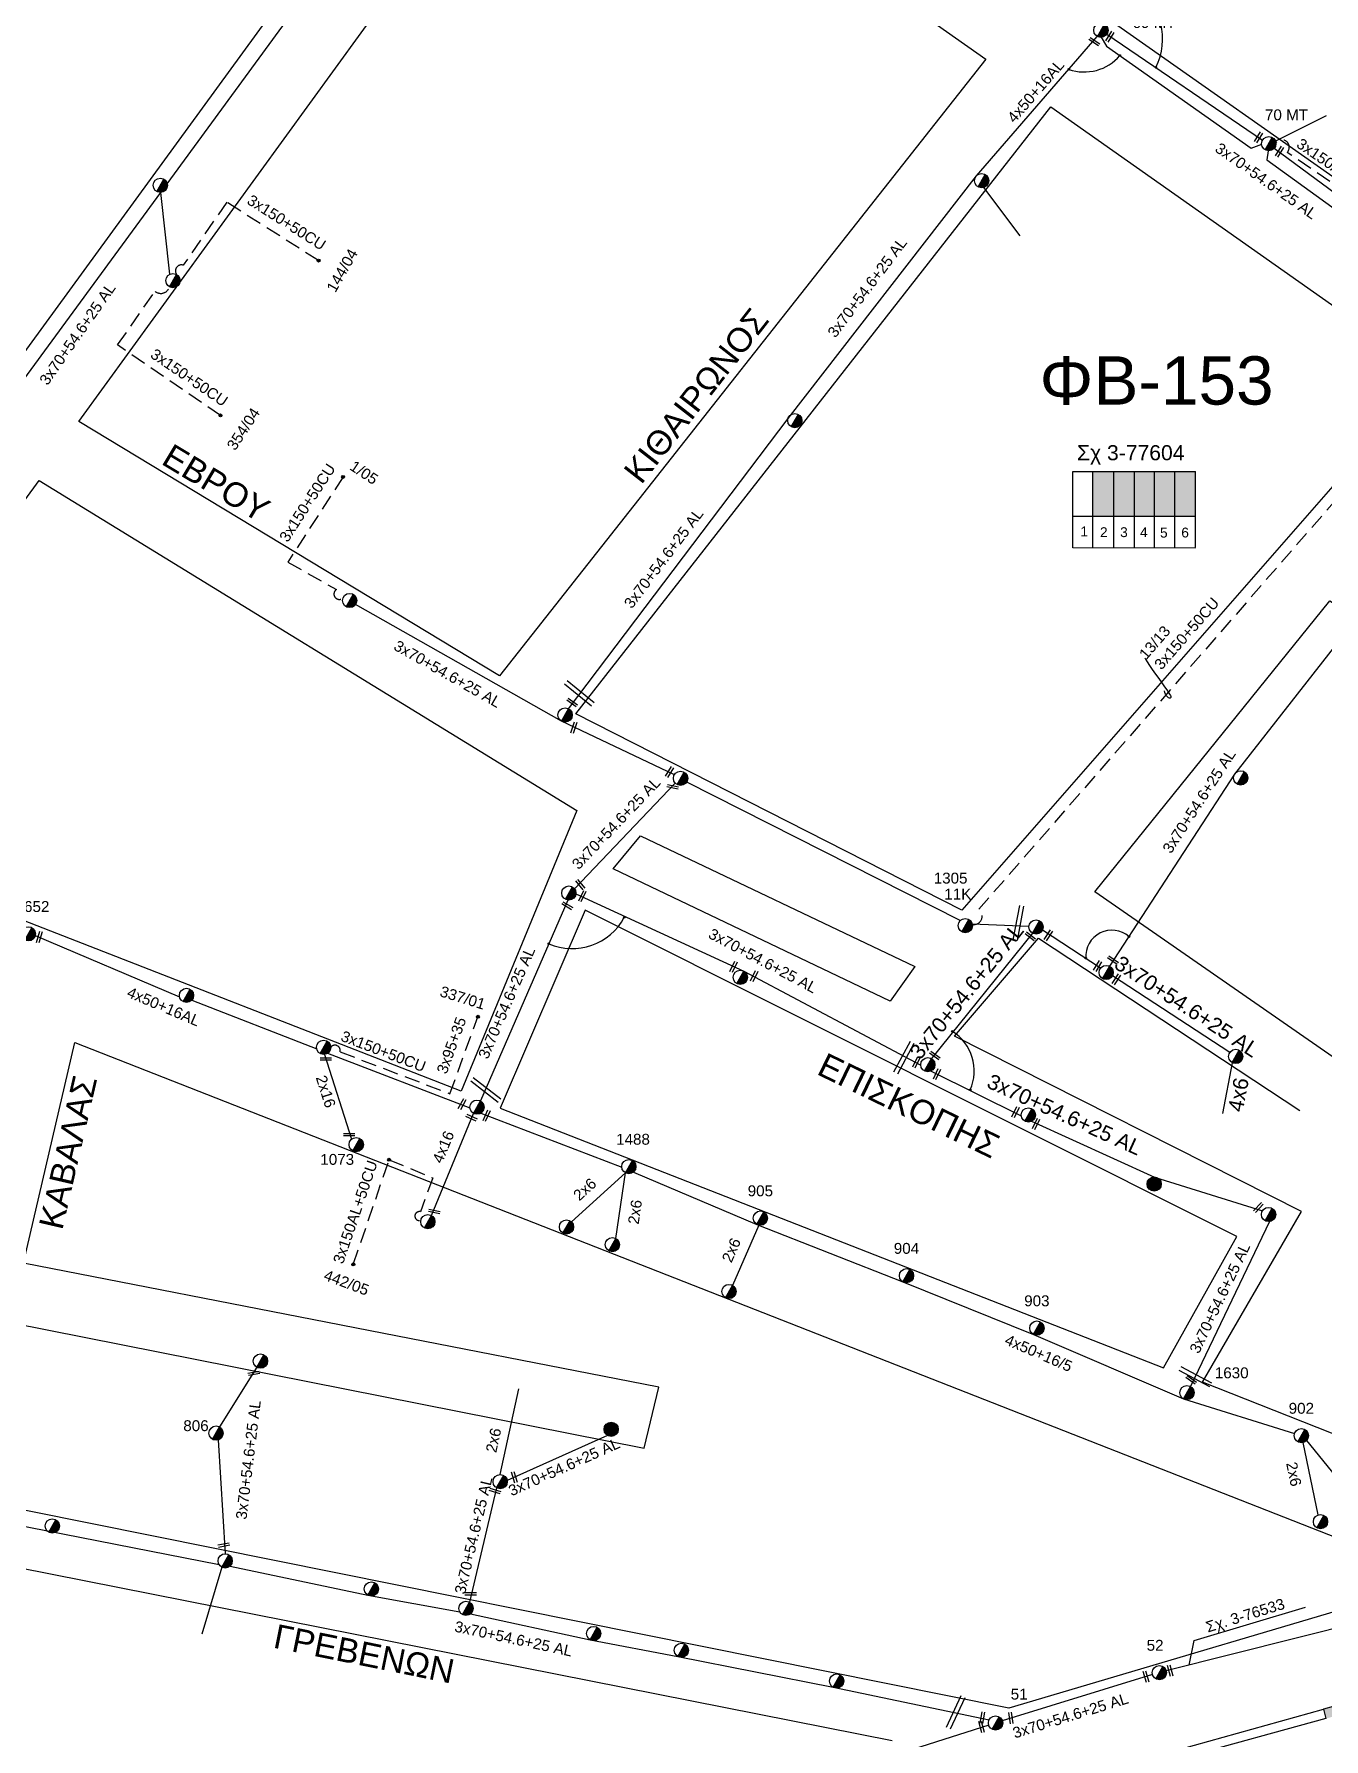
# Model space of a CAD drawing. Header units: millimetres. Extents: x 1421 to 7149, y 887 to 1917.
# Drawn here: x 6588 to 6801.4, y 1314.9 to 1597.1 of the extents above; entities that cross this region are included whole.
import ezdxf
from ezdxf.enums import TextEntityAlignment as Align

# ---------------------------------------------------------------- set-up
doc = ezdxf.new("R2010")
doc.units = ezdxf.units.MM
doc.linetypes.add('DASHED', pattern=[19.05, 12.7, -6.35])
for name, color, linetype in [('2x16', 7, 'Continuous'), ('2x6', 7, 'SYN_LINE'), ('4x50+16_5', 7, 'Continuous'), ('4x6', 7, 'SYN_LINE'), ('Pillar', 7, 'Continuous'), ('TRAIN', 7, 'Continuous'), ('Άγνωστα', 7, 'Continuous'), ('Γυμνά εναέρια ΧΤ και ΦΟΠ (3Φ)   4x50+16AL', 7, 'Continuous'), ('Εναέρια παροχή ΧΤ 4x16', 7, 'SYN_LINE'), ('Καλωδια Χ.Τ 3x95+35', 7, 'DASHED'), ('Καλώδια ΧΤ   3x150+50CU', 7, 'DASHED'), ('Καλώδια ΧΤ   3x150AL+50CU', 7, 'DASHED'), ('Μηχανική τομή', 7, 'Continuous'), ('Στύλος Ξύλινος', 7, 'Continuous'), ('Στύλος Ξύλινος @ 1', 7, 'Continuous'), ('Στύλος ΦΜ', 7, 'Continuous'), ('Στύλος ΦΜ @ 1', 7, 'Continuous'), ('Συνδέσεις', 7, 'Continuous'), ('Συνεστραμμένα ΧΤ   3x70+54.6+25 AL', 7, 'SYN_LINE'), ('Τομή', 7, 'Continuous'), ('Υπόβαθρο ΔΕΗ', 7, 'Continuous'), ('Υπόγεια καλώδια Παροχών ΧΤ   4x6', 7, 'DASHED')]:
    doc.layers.add(name, color=color, linetype=linetype)
doc.styles.add('arial', font='arial.ttf')
doc.styles.get("Standard").update_dxf_attribs({"font": 'arial.ttf'})
doc.linetypes.add('SYN_LINE', pattern='A,0.5,-0.0001,["/\\/\\/\\/",Standard,S=0.1,R=0,X=0,Y=-0.05],-0.25', length=0.7501)

# ---------------------------------------------------------------- blocks, each defined once
blk = doc.blocks.new('ΥΠΑΡΧΩΝ ΤΣΙΜΕΝΤΕΝΙΟΣ ΣΤΥΛΟΣ')
at = {"layer": 'Στύλος ΦΜ'}
blk.add_hatch(color=256, dxfattribs=at).paths.add_polyline_path([(-1.29, -2.28, 0.574793), (2.62, 0, 0.268822), (1.3, 2.27)])
blk.add_line((-1.29, -2.28), (1.3, 2.27), dxfattribs=at)
blk.add_circle((0, 0), 2.62, dxfattribs=at)
at = {"layer": 'Στύλος ΦΜ', "flags": 4}
for tag, p in [('ΤΥΠΟΣ', (-4.91, 3.03)), ('ΑΡΙΘΜΟΣ', (-4.68, 8.05))]:
    blk.add_attdef(tag, p, '', height=4, dxfattribs=at)
blk = doc.blocks.new('ΥΠΑΡΧΩΝ ΞΥΛΙΝΟΣ ΣΤΥΛΟΣ')
at = {"layer": 'Στύλος Ξύλινος'}
h = blk.add_hatch(color=256, dxfattribs=at)
h.paths.add_polyline_path([(-2.62, 0, 0.270008), (-1.29, -2.28), (1.3, 2.27, 0.576266)])
h.paths.add_polyline_path([(-1.29, -2.28, 0.574793), (2.62, 0, 0.268822), (1.3, 2.27)])
blk.add_line((-1.29, -2.28), (1.3, 2.27), dxfattribs=at)
blk.add_circle((0, 0), 2.62, dxfattribs=at)
at = {"layer": 'Στύλος Ξύλινος', "flags": 4}
for tag, p in [('ΑΡΙΘΜΟΣ', (-4.91, 8.6)), ('ΤΥΠΟΣ', (-4.85, 3.39))]:
    blk.add_attdef(tag, p, '', height=4, dxfattribs=at)
blk = doc.blocks.new('ΜΗΧΑΝΙΚΗ ΤΟΜΗ')
at = {"layer": 'Μηχανική τομή', "ltscale": 40}
for p, q in [((-3.7, 1.2), (3.9, 1.2)), ((3.9, -0.4), (-3.7, -0.4))]:
    blk.add_line(p, q, dxfattribs=at)
blk = doc.blocks.new('ΤΟΜΗ')
at = {"layer": 'Τομή', "ltscale": 40}
for p, q in [((10.9, 0.2), (-12.1, 0.2)), ((10.9, -2.6), (-12.1, -2.6))]:
    blk.add_line(p, q, dxfattribs=at)
blk = doc.blocks.new('_ΣΥΝΔΕΣΗ')
at = {"layer": 'Συνδέσεις', "linetype": 'SYN_LINE', "ltscale": 40}
blk.add_hatch(color=256, dxfattribs=at).paths.add_polyline_path([(0.5, -0.01, 1), (-0.5, -0.01, 1)])
at = {"layer": 'Συνδέσεις'}
blk.add_circle((0, -0.01), 0.5, dxfattribs=at)

msp = doc.modelspace()

# ---------------------------------------------------------------- hatches: boundary and pattern name
at = {"layer": 'Pillar', "linetype": 'DASHED', "lineweight": -3, "ltscale": 0.2}
h = msp.add_hatch(color=1, dxfattribs=at)
h.dxf.hatch_style = 1
h.paths.add_polyline_path([(6766.67, 1524.71), (6763.25, 1524.71), (6763.25, 1517.35), (6766.67, 1517.35)])
h = msp.add_hatch(color=27, dxfattribs=at)
h.dxf.hatch_style = 1
h.paths.add_polyline_path([(6770.11, 1524.71), (6766.67, 1524.71), (6766.67, 1517.35), (6770.11, 1517.34)])
h = msp.add_hatch(color=30, dxfattribs=at)
h.dxf.hatch_style = 1
h.paths.add_polyline_path([(6773.51, 1524.71), (6770.11, 1524.72), (6770.11, 1517.34), (6773.51, 1517.34)])
h = msp.add_hatch(color=151, dxfattribs=at)
h.dxf.hatch_style = 1
h.paths.add_polyline_path([(6776.8, 1524.71), (6773.41, 1524.71), (6773.41, 1517.34), (6776.8, 1517.33)])
h = msp.add_hatch(color=173, dxfattribs=at)
h.dxf.hatch_style = 1
h.paths.add_polyline_path([(6780.19, 1524.71), (6776.79, 1524.71), (6776.79, 1517.34), (6780.19, 1517.33)])
at = {"layer": 'TRAIN', "lineweight": -3, "ltscale": 0.2, "true_color": 0x000000}
h = msp.add_hatch(color=18, dxfattribs=at)
h.paths.add_polyline_path([(5307.8, 916.69), (5307.42, 918.5), (5291.25, 913.97), (5291.64, 912.39)])
h.paths.add_polyline_path([(5346.98, 927.34), (5346.42, 929.06), (5327.1, 923.73), (5327.5, 922.11)])
h.paths.add_polyline_path([(5391.16, 939.49), (5390.8, 941.26), (5371.15, 935.67), (5371.54, 934.13)])
h.paths.add_polyline_path([(5434.79, 951.66), (5434.38, 953.09), (5414.01, 947.46), (5414.41, 946.17)])
h.paths.add_polyline_path([(5477.96, 963.3), (5477.54, 964.78), (5458.29, 959.48), (5458.63, 957.99)])
h.paths.add_polyline_path([(5521.09, 975.25), (5520.53, 976.64), (5500.93, 971.24), (5501.27, 969.85)])
h.paths.add_polyline_path([(5564.01, 987.31), (5563.53, 988.6), (5544.44, 983.44), (5544.83, 982.11)])
h.paths.add_polyline_path([(5607.53, 999.35), (5607.16, 1000.76), (5587.56, 995.37), (5587.86, 994.04)])
h.paths.add_polyline_path([(5650.69, 1011.59), (5650.43, 1012.86), (5630.95, 1007.38), (5631.3, 1006.34)])
h.paths.add_polyline_path([(5693.88, 1023.68), (5693.54, 1024.95), (5674.54, 1019.61), (5674.85, 1018.33)])
h.paths.add_polyline_path([(5737.23, 1035.54), (5736.76, 1037), (5717.39, 1031.65), (5717.78, 1030.17)])
h.paths.add_polyline_path([(5781.19, 1047.77), (5780.76, 1049.26), (5760.34, 1043.65), (5760.67, 1041.73)])
h.paths.add_polyline_path([(5823.52, 1059.63), (5823.07, 1061.07), (5803.83, 1055.75), (5804.29, 1053.97)])
h.paths.add_polyline_path([(5866.61, 1071.7), (5866.15, 1073.03), (5846.43, 1067.52), (5846.95, 1066.09)])
h.paths.add_polyline_path([(5909.89, 1083.42), (5909.41, 1084.91), (5889.8, 1079.69), (5890.21, 1078.15)])
h.paths.add_polyline_path([(5953.62, 1094.95), (5953.28, 1096.29), (5933.64, 1091.23), (5934.01, 1089.9)])
h.paths.add_polyline_path([(5997.35, 1106.64), (5996.86, 1108.11), (5977.14, 1102.73), (5977.41, 1101.27)])
h.paths.add_polyline_path([(6041.21, 1118.34), (6040.88, 1119.37), (6021.2, 1114.3), (6021.57, 1112.96)])
h.paths.add_polyline_path([(6084.53, 1129.62), (6084.2, 1130.76), (6064.3, 1125.6), (6064.68, 1124.35)])
h.paths.add_polyline_path([(6127.84, 1140.22), (6127.5, 1141.53), (6107.81, 1136.75), (6108.04, 1135.46)])
h.paths.add_polyline_path([(6171.81, 1151.11), (6171.55, 1152.4), (6152.67, 1147.67), (6152.97, 1146.48)])
h.paths.add_polyline_path([(6215.28, 1161.86), (6215.01, 1163.14), (6195.81, 1158.3), (6195.88, 1157.15)])
h.paths.add_polyline_path([(6259.15, 1172.81), (6258.76, 1174.15), (6239.12, 1169.06), (6239.43, 1167.95)])
h.paths.add_polyline_path([(6302.5, 1183.67), (6302.14, 1184.91), (6282.47, 1179.85), (6282.81, 1178.57)])
h.paths.add_polyline_path([(6345.81, 1195.12), (6345.34, 1196.39), (6325.6, 1191.31), (6326.02, 1189.97)])
h.paths.add_polyline_path([(6389.67, 1206.66), (6389.36, 1207.87), (6369.29, 1202.62), (6369.56, 1201.31)])
h.paths.add_polyline_path([(6431.91, 1217.89), (6431.52, 1219.19), (6411.91, 1213.83), (6412.23, 1212.81)])
h.paths.add_polyline_path([(6475.2, 1229.3), (6474.9, 1230.66), (6454.09, 1224.93), (6454.19, 1223.75)])
h.paths.add_polyline_path([(6518.46, 1241.13), (6518.14, 1242.4), (6498.69, 1237.32), (6498.94, 1235.86)])
h.paths.add_polyline_path([(6561.41, 1252.93), (6561.1, 1254.23), (6541.97, 1248.81), (6542.17, 1247.61)])
h.paths.add_polyline_path([(6605.11, 1264.65), (6604.74, 1265.83), (6585.45, 1260.81), (6585.83, 1259.21)])
h.paths.add_polyline_path([(6648.4, 1276.42), (6648.08, 1277.7), (6628.72, 1272.46), (6629.08, 1271.24)])
h.paths.add_polyline_path([(6691.88, 1288.22), (6691.32, 1289.41), (6671.43, 1284.06), (6671.77, 1282.84)])
h.paths.add_polyline_path([(6734.35, 1299.93), (6733.96, 1301.31), (6715.25, 1296.1), (6715.55, 1294.88)])
h.paths.add_polyline_path([(6778.12, 1311.81), (6777.64, 1313.25), (6758.13, 1307.89), (6758.57, 1306.43)])
h.paths.add_polyline_path([(6825.97, 1324.96), (6825.39, 1326.48), (6801.39, 1319.86), (6801.75, 1318.29)])
h.paths.add_polyline_path([(6869.13, 1336.91), (6868.69, 1338.47), (6844.91, 1331.97), (6845.37, 1330.54)])
h.paths.add_polyline_path([(6912.31, 1348.82), (6911.85, 1350.46), (6887.72, 1343.51), (6888.16, 1342.14)])
h.paths.add_polyline_path([(6956.15, 1360.98), (6955.58, 1362.85), (6931.4, 1355.89), (6932, 1354.3)])
h.paths.add_polyline_path([(6984.31, 1370.76), (6975.32, 1368.08), (6975.69, 1366.38), (6984.41, 1368.68)])

# ---------------------------------------------------------------- linework, layer by layer
at = {"layer": '2x16', "color": 133, "lineweight": -3, "ltscale": 0.2}
msp.add_lwpolyline([(6636.08, 1428.24), (6640.56, 1414.2)], dxfattribs=at)
at = {"layer": '2x6', "color": 133, "lineweight": -3, "ltscale": 10}
for points in [[(6684.3, 1397.78), (6685.86, 1408.64), (6676.93, 1400.54)], [(6707.93, 1399.99), (6703.58, 1390.01)]]:
    msp.add_lwpolyline(points, dxfattribs=at)
at = {"layer": '2x6', "color": 5, "lineweight": -3, "ltscale": 15}
msp.add_lwpolyline([(6665.16, 1358.69), (6668.25, 1372.86)], dxfattribs=at)
at = {"layer": '2x6', "color": 133, "lineweight": -3, "ltscale": 15}
msp.add_lwpolyline([(6797.96, 1363.98), (6800.46, 1352)], dxfattribs=at)
at = {"layer": '4x50+16_5', "color": 133, "lineweight": -3, "ltscale": 0.2}
for points in [[(6661.93, 1418.51), (6685.26, 1409.59)], [(6687.2, 1408.76), (6707.62, 1400.11), (6731.79, 1390.58), (6753.37, 1381.9), (6778.2, 1371.21), (6796.59, 1365.46)], [(6798.57, 1364.32), (6812.26, 1347.51)]]:
    msp.add_lwpolyline(points, dxfattribs=at)
at = {"layer": 'Pillar', "lineweight": -3, "ltscale": 40}
for points in [[(6759.9, 1512.07), (6759.9, 1524.71), (6780.19, 1524.71)], [(6763.23, 1512.07), (6763.23, 1524.71)], [(6766.67, 1512.06), (6766.67, 1524.71)], [(6770.11, 1512.06), (6770.11, 1524.71)], [(6773.41, 1512.06), (6773.41, 1524.71)], [(6776.79, 1512.05), (6776.79, 1524.71)], [(6780.19, 1512.17), (6780.19, 1524.71)], [(6759.9, 1517.35), (6780.19, 1517.33)], [(6780.19, 1512.04), (6780.19, 1512.04), (6759.9, 1512.07)]]:
    msp.add_lwpolyline(points, dxfattribs=at)
at = {"layer": 'TRAIN', "color": 18, "lineweight": -3, "ltscale": 0.2, "true_color": 0x000000}
for points in [[(6825.39, 1326.48), (6801.39, 1319.86), (6801.75, 1318.29), (6778.12, 1311.81)], [(6777.64, 1313.25), (6801.39, 1319.86), (6801.75, 1318.29)]]:
    msp.add_lwpolyline(points, dxfattribs=at)
at = {"layer": 'Άγνωστα', "lineweight": -3, "ltscale": 0.1}
for p, q in [((6779.96, 1331.22), (6798.37, 1336.73)), ((6779.13, 1327.14), (6779.96, 1331.22))]:
    msp.add_line(p, q, dxfattribs=at)
at = {"layer": 'Γυμνά εναέρια ΧΤ και ΦΟΠ (3Φ)   4x50+16AL', "color": 30, "lineweight": -3, "ltscale": 0.2}
msp.add_lwpolyline([(6743.97, 1573.69), (6763.95, 1596.75)], dxfattribs=at)
at = {"layer": 'Γυμνά εναέρια ΧΤ και ΦΟΠ (3Φ)   4x50+16AL', "color": 133, "lineweight": -3, "ltscale": 0.2}
for points in [[(6588.22, 1447.91), (6612.1, 1437.76)], [(6614.12, 1437.21), (6634.79, 1429.16)], [(6636.59, 1428.42), (6660.13, 1419.39)]]:
    msp.add_lwpolyline(points, dxfattribs=at)
at = {"layer": 'Εναέρια παροχή ΧΤ 4x16', "color": 133, "lineweight": -3, "ltscale": 20}
msp.add_lwpolyline([(6653.76, 1401.57), (6660.72, 1418.48)], dxfattribs=at)
at = {"layer": 'Καλωδια Χ.Τ 3x95+35', "color": 133, "lineweight": -3, "ltscale": 0.2}
msp.add_line((6656.83, 1421.72), (6661.45, 1434.47), dxfattribs=at)
at = {"layer": 'Καλώδια ΧΤ   3x150+50CU', "color": 50, "lineweight": -3, "ltscale": 0.2}
for points in [[(6635.1, 1559.64), (6619.91, 1569.29), (6612.69, 1558.89, 0.717254), (6611.6, 1557.35)], [(6618.88, 1534.01), (6601.85, 1545.67), (6608.05, 1554.55), (6608.05, 1554.55, 0.543812), (6610.43, 1555.3)]]:
    msp.add_lwpolyline(points, format="xyb", dxfattribs=at)
at = {"layer": 'Καλώδια ΧΤ   3x150+50CU', "color": 173, "lineweight": -3, "ltscale": 0.2}
for points in [[(6818.23, 1534.34, -0.877312), (6813.6, 1531.72), (6744.32, 1452.23, -0.808526), (6743.26, 1449.77)], [(6639.15, 1523.83), (6630.02, 1509.74), (6638.04, 1505.19, 1.088123), (6639.15, 1503.8)]]:
    msp.add_lwpolyline(points, format="xyb", dxfattribs=at)
at = {"layer": 'Καλώδια ΧΤ   3x150+50CU', "color": 133, "lineweight": -3, "ltscale": 0.2}
msp.add_lwpolyline([(6637.12, 1429.45, -0.78129), (6638.67, 1428.67), (6656.83, 1421.72)], format="xyb", dxfattribs=at)
at = {"layer": 'Καλώδια ΧΤ   3x150AL+50CU', "color": 27, "lineweight": -3, "ltscale": 0.2}
msp.add_lwpolyline([(6821, 1578.17), (6811.82, 1566.24), (6795.37, 1577.54)], dxfattribs=at)
at = {"layer": 'Καλώδια ΧΤ   3x150AL+50CU', "color": 133, "lineweight": -3, "ltscale": 0.2}
msp.add_lwpolyline([(6640.85, 1393.48), (6646.77, 1410.8), (6654.03, 1407.79), (6651.96, 1402.2, 1.321873), (6652.02, 1400.76)], format="xyb", dxfattribs=at)
at = {"layer": 'Καλώδια ΧΤ   3x150AL+50CU', "color": 36, "lineweight": -3, "ltscale": 0.2}
msp.add_arc((6794.48, 1578.4), 1.23, 316.1519, 143.7381, dxfattribs=at)
at = {"layer": 'Συνεστραμμένα ΧΤ   3x70+54.6+25 AL', "color": 50, "lineweight": -3, "ltscale": 20}
msp.add_lwpolyline([(6562.55, 1491.27), (6579.91, 1531.3), (6609.01, 1570.93), (6637.03, 1609.26), (6665.1, 1649.46)], dxfattribs=at)
at = {"layer": 'Συνεστραμμένα ΧΤ   3x70+54.6+25 AL', "color": 30, "lineweight": -3, "ltscale": 20}
for points in [[(6764.58, 1596.6), (6765.45, 1595.16), (6789.41, 1578.26), (6791.15, 1578.91)], [(6792.2, 1577.81), (6792.01, 1576.34), (6812.52, 1561.48), (6814.05, 1561.6)], [(6676.47, 1485.44), (6712.77, 1533.51), (6743.97, 1573.69)], [(6824.79, 1340.21), (6807.59, 1334.32), (6775.36, 1326.19)], [(6773.08, 1325.62), (6748.23, 1317.92)], [(6745.98, 1317.22), (6718.48, 1308.45), (6687.75, 1299.43), (6662.53, 1292.72)]]:
    msp.add_lwpolyline(points, dxfattribs=at)
at = {"layer": 'Συνεστραμμένα ΧΤ   3x70+54.6+25 AL', "color": 27, "lineweight": -3, "ltscale": 20}
for points in [[(6765.52, 1597.12), (6791.3, 1579.58)], [(6801.84, 1583.59), (6793.42, 1579.4)], [(6793.22, 1578.23), (6813.59, 1563.17)]]:
    msp.add_lwpolyline(points, dxfattribs=at)
at = {"layer": 'Συνεστραμμένα ΧΤ   3x70+54.6+25 AL', "color": 32, "lineweight": -3, "ltscale": 20}
msp.add_lwpolyline([(6744.81, 1572.87), (6744.82, 1572.88)], dxfattribs=at)
at = {"layer": 'Συνεστραμμένα ΧΤ   3x70+54.6+25 AL', "color": 50, "lineweight": -3, "ltscale": 15}
msp.add_lwpolyline([(6610.48, 1557.38), (6609.01, 1570.93)], dxfattribs=at)
at = {"layer": 'Συνεστραμμένα ΧΤ   3x70+54.6+25 AL', "color": 30, "lineweight": -3, "ltscale": 12}
msp.add_lwpolyline([(6745.11, 1571.73), (6751.11, 1563.76)], dxfattribs=at)
at = {"layer": 'Συνεστραμμένα ΧΤ   3x70+54.6+25 AL', "color": 1, "lineweight": -3, "ltscale": 20}
for points in [[(6833.86, 1530.23), (6811.56, 1506.45), (6786.65, 1474.61), (6765.99, 1442.82)], [(6753.23, 1448.31), (6736.5, 1427.55)], [(6785.88, 1428.56), (6766.44, 1441.24)], [(6736.46, 1425.48), (6751.37, 1418.07)], [(6753.07, 1417.17), (6773.39, 1407.94), (6791.28, 1402.35)], [(6792.43, 1400.57), (6779.37, 1373.26)]]:
    msp.add_lwpolyline(points, dxfattribs=at)
at = {"layer": 'Συνεστραμμένα ΧΤ   3x70+54.6+25 AL', "color": 173, "lineweight": -3, "ltscale": 20}
for points in [[(6693.99, 1474.54), (6675.31, 1483.39), (6641.23, 1502.73)], [(6694.11, 1473.16), (6677.44, 1455.67)], [(6741.26, 1450.38), (6696.01, 1473.33)], [(6676.33, 1453.79), (6661.89, 1420.53)], [(6677.68, 1454.83), (6705.46, 1442.02), (6734.74, 1426.45)]]:
    msp.add_lwpolyline(points, dxfattribs=at)
at = {"layer": 'Συνεστραμμένα ΧΤ   3x70+54.6+25 AL', "color": 173, "lineweight": -3, "ltscale": 10}
msp.add_lwpolyline([(6752.64, 1449.42), (6743.26, 1449.77)], dxfattribs=at)
at = {"layer": 'Συνεστραμμένα ΧΤ   3x70+54.6+25 AL', "color": 1, "lineweight": -3, "ltscale": 15}
msp.add_lwpolyline([(6764.49, 1442.54), (6754.87, 1448.81)], dxfattribs=at)
at = {"layer": 'Συνεστραμμένα ΧΤ   3x70+54.6+25 AL', "color": 5, "lineweight": -3, "ltscale": 15}
msp.add_lwpolyline([(6624.9, 1376.44), (6618.73, 1366.57)], dxfattribs=at)
at = {"layer": 'Συνεστραμμένα ΧΤ   3x70+54.6+25 AL', "color": 5, "lineweight": -3, "ltscale": 20}
for points in [[(6618.47, 1364.42), (6619.66, 1345.58)], [(6682.93, 1365.16), (6666.3, 1357.7)], [(6664.56, 1356.49), (6660.08, 1337.55)], [(6567.15, 1353.9), (6618.63, 1343.81)], [(6619.07, 1343.38), (6615.76, 1332.28)], [(6620.45, 1343.54), (6643.26, 1338.73), (6658.47, 1335.95)], [(6660.23, 1335.61), (6680.02, 1331.35), (6694.55, 1328.59), (6720.23, 1323.48), (6746.06, 1318.11)]]:
    msp.add_lwpolyline(points, dxfattribs=at)
at = {"layer": 'Υπόβαθρο ΔΕΗ', "lineweight": -3, "ltscale": 0.2}
for p, q in [((6663.64, 1650.53), (6582.9, 1539.66)), ((6595.43, 1533.02), (6675.01, 1642.65)), ((6675.01, 1642.65), (6745.53, 1592.96)), ((6834.24, 1551.51), (6767.35, 1598.49)), ((6745.53, 1592.96), (6665.04, 1490.92)), ((6677.68, 1484.63), (6756.24, 1585.1)), ((6756.24, 1585.1), (6819.05, 1540.81)), ((6819.05, 1540.81), (6741.52, 1452.12)), ((6665.04, 1490.92), (6595.43, 1533.02)), ((6741.52, 1452.12), (6677.68, 1484.63)), ((6683.82, 1458.95), (6688.35, 1464.41)), ((6688.35, 1464.41), (6733.74, 1442.77)), ((6729.68, 1437.03), (6683.82, 1458.95)), ((6733.74, 1442.77), (6729.68, 1437.03))]:
    msp.add_line(p, q, dxfattribs=at)
for points in [[(6588.86, 1523.22), (6677.82, 1468.59), (6658.71, 1422.13), (6586.27, 1450.38), (6555.17, 1473.34), (6562.84, 1487.59), (6588.86, 1523.22)], [(6807.66, 1424.55), (6763.53, 1455.14), (6802.43, 1503.31), (6900.62, 1441.4)], [(6787.06, 1398.11), (6679.21, 1452.14), (6665.16, 1419.33), (6774.89, 1376.35), (6787.06, 1398.11)], [(6984.29, 1388.4), (6845.64, 1348.56), (6781.37, 1373.97), (6797.72, 1402.22), (6740.34, 1431.24), (6754.23, 1447.5), (6797.44, 1418.98)], [(6821.16, 1341.34), (6749.29, 1320.04), (6577.03, 1354.69), (6584.08, 1383.87), (6688.98, 1363.05), (6691.39, 1373.16), (6586.27, 1393.68), (6594.75, 1430.22), (6821.16, 1341.34)]]:
    msp.add_lwpolyline(points, dxfattribs=at)
msp.add_lwpolyline([(6567.53, 1306.5), (6553.07, 1262.4), (6441.76, 1229.74), (6500.18, 1344.61), (6562.12, 1337.66, 0.196125), (6569.44, 1339.73, 0.106781), (6574.28, 1345.53), (6729.98, 1314.69)], format="xyb", dxfattribs=at)
at = {"layer": 'Υπόβαθρο ΔΕΗ', "lineweight": -3}
for centre, radius, start, end in [((6764.14, 1596.34), 10.61, 333.4233, 54.2146), ((6761.77, 1598.61), 7.75, 250.8584, 319.6362), ((6677.03, 1455.55), 9.8, 246.8709, 331.941), ((6766.35, 1444.48), 4.32, 49.032, 184.4709), ((6735.91, 1425.52), 7.68, 335.5953, 58.1655)]:
    msp.add_arc(centre, radius, start, end, dxfattribs=at)
at = {"layer": 'Υπόβαθρο ΔΕΗ', "lineweight": -3, "ltscale": 0.2}
msp.add_open_spline([(6771.82, 1493.89), (6771.82, 1493.55), (6776.18, 1487.73), (6776.18, 1487.19), (6775.6, 1487.19), (6775.08, 1488.06), (6775.08, 1488.4)], degree=3, dxfattribs=at)
at = {"layer": 'Υπόγεια καλώδια Παροχών ΧΤ   4x6', "color": 1, "linetype": 'SYN_LINE', "lineweight": -3, "ltscale": 0.2}
msp.add_lwpolyline([(6786.27, 1426.87), (6784.66, 1418.43)], dxfattribs=at)

# ---------------------------------------------------------------- block references
at = {"layer": 'Μηχανική τομή', "lineweight": -3}
for p, xscale, yscale, zscale, rotation in [((6765.95, 1596.77), 0.2500000000009356, 0.2500000000009356, 0.2500000000009356, 238.3766556306744), ((6763.51, 1595.95), 0.2500000000007921, 0.2500000000007921, 0.2500000000007921, 147.1819744086084), ((6790.56, 1580.11), 0.2500000000009356, 0.2500000000009356, 0.2500000000009356, 238.3766556306744), ((6794.04, 1577.75), 0.2500000000009356, 0.2500000000009356, 0.2500000000009356, 238.3766556306744), ((6676.97, 1486.41), 0.2499999999999053, 0.2499999999999053, 0.2499999999999053, 325.0283602713052), ((6677.43, 1482.26), 0.2499999999998156, 0.2499999999998156, 0.2499999999998156, 71.55280703347385), ((6693.09, 1475.06), 0.2500000000009356, 0.2500000000009356, 0.2500000000009356, 238.3766556306744), ((6693.75, 1472.63), 0.2500000000013014, 0.2500000000013014, 0.2500000000013014, 168.4863518005775), ((6678.31, 1456.31), 0.2500000000001005, 0.2500000000001005, 0.2500000000001005, 310.0518124976007), ((6676.18, 1452.77), 0.2500000000000717, 0.2500000000000717, 0.2500000000000717, 329.762824458102), ((6678.82, 1454.35), 0.2500000000000584, 0.2500000000000584, 0.2500000000000584, 64.34129225755245), ((6588.81, 1447.7), 0.2499999999994577, 0.2499999999994577, 0.2499999999994577, 254.1182470327097), ((6752.78, 1447.72), 0.2500000000001534, 0.2500000000001534, 0.2500000000001534, 321.7310515429446), ((6755.92, 1447.89), 0.2500000000003994, 0.2500000000003994, 0.2500000000003994, 57.50931205266828), ((6703.83, 1442.65), 0.2500000000000584, 0.2500000000000584, 0.2500000000000584, 64.34129225755245), ((6707.24, 1441.12), 0.2500000000000584, 0.2500000000000584, 0.2500000000000584, 64.34129225755245), ((6764.07, 1442.8), 0.2500000000000779, 0.2500000000000779, 0.2500000000000779, 59.4018020509728), ((6766.47, 1443.77), 0.2499999999998784, 0.2499999999998784, 0.2499999999998784, 325.7329629111868), ((6767.17, 1440.6), 0.2499999999999625, 0.2499999999999625, 0.2499999999999625, 55.8652219013449), ((6737.15, 1428.13), 0.2499999999998167, 0.2499999999998167, 0.2499999999998167, 145.0881792581087), ((6734.08, 1426.86), 0.2500000000000584, 0.2500000000000584, 0.2500000000000584, 64.34129225755245), ((6737.49, 1424.9), 0.2500000000000584, 0.2500000000000584, 0.2500000000000584, 64.34129225755245), ((6658.92, 1419.93), 0.2500000000001762, 0.2500000000001762, 0.2500000000001762, 61.61265557922955), ((6750.48, 1418.62), 0.2500000000000584, 0.2500000000000584, 0.2500000000000584, 64.34129225755245), ((6660.33, 1417.68), 0.2500000000000654, 0.2500000000000654, 0.2500000000000654, 336.0539033426531), ((6662.98, 1418.03), 0.2499999999995887, 0.2499999999995887, 0.2499999999995887, 65.53923804890925), ((6753.89, 1416.65), 0.2500000000000584, 0.2500000000000584, 0.2500000000000584, 64.34129225755245), ((6654.3, 1402.34), 0.2500000000013014, 0.2500000000013014, 0.2500000000013014, 168.4863518005775), ((6790.56, 1402.99), 0.2500000000012366, 0.2500000000012366, 0.2500000000012366, 226.6391537560105), ((6624.39, 1375.54), 0.2500000000000706, 0.2500000000000706, 0.2500000000000706, 190.2807836850914), ((6779.56, 1374.43), 0.2499999999998167, 0.2499999999998167, 0.2499999999998167, 145.0881792581087), ((6667.39, 1358.25), 0.2499999999996839, 0.2499999999996839, 0.2499999999996839, 287.5382583873856), ((6664.22, 1355.87), 0.2499999999999368, 0.2499999999999368, 0.2499999999999368, 342.3627518805899), ((6619.43, 1347.11), 0.2500000000000706, 0.2500000000000706, 0.2500000000000706, 190.2807836850914), ((6775.92, 1326.24), 0.2499999999999749, 0.2499999999999749, 0.2499999999999749, 285.2662996887589), ((6771.9, 1325.23), 0.2499999999999749, 0.2499999999999749, 0.2499999999999749, 285.2662996887589), ((6744.69, 1316.92), 0.2499999999999749, 0.2499999999999749, 0.2499999999999749, 285.2662996887589), ((6745, 1318.42), 0.2499999999998485, 0.2499999999998485, 0.2499999999998485, 79.68686249713565), ((6749.54, 1318.42), 0.2500000000000947, 0.2500000000000947, 0.2500000000000947, 278.1366784941335)]:
    msp.add_blockref('ΜΗΧΑΝΙΚΗ ΤΟΜΗ', p, dxfattribs=dict(at, xscale=xscale, yscale=yscale, zscale=zscale, rotation=rotation))
at = {"layer": 'Μηχανική τομή', "lineweight": -3, "xscale": 0.25, "yscale": 0.25, "zscale": 0.25}
for p in [(6636.27, 1427.39), (6640.14, 1414.86), (6660.23, 1338.85)]:
    msp.add_blockref('ΜΗΧΑΝΙΚΗ ΤΟΜΗ', p, dxfattribs=at)
at = {"layer": 'Στύλος Ξύλινος @ 1', "lineweight": -3, "ltscale": 40, "xscale": 0.4499999999998181, "yscale": 0.4499999999998181, "zscale": 0.4499999999998181}
for p in [(6773.35, 1406.77), (6683.51, 1366.19)]:
    msp.add_blockref('ΥΠΑΡΧΩΝ ΞΥΛΙΝΟΣ ΣΤΥΛΟΣ', p, dxfattribs=at)
at = {"layer": 'Στύλος ΦΜ @ 1', "lineweight": -3, "ltscale": 40}
ref = msp.add_blockref('ΥΠΑΡΧΩΝ ΤΣΙΜΕΝΤΕΝΙΟΣ ΣΤΥΛΟΣ', (6764.54, 1597.77), dxfattribs=dict(at, xscale=0.4499999999998181, yscale=0.4499999999998181, zscale=0.4499999999998181))
ref.add_attrib('ΑΡΙΘΜΟΣ', '69 MT', (6769.78, 1598.14), dxfattribs={"layer": 'Στύλος ΦΜ', "height": 1.8, "flags": 4})
ref = msp.add_blockref('ΥΠΑΡΧΩΝ ΤΣΙΜΕΝΤΕΝΙΟΣ ΣΤΥΛΟΣ', (6792.32, 1578.99), dxfattribs=dict(at, xscale=0.4499999999998181, yscale=0.4499999999998181, zscale=0.4499999999998181))
ref.add_attrib('ΑΡΙΘΜΟΣ', '70 MT', (6791.69, 1582.87), dxfattribs={"layer": 'Στύλος ΦΜ', "height": 1.8, "flags": 4})
at = {"layer": 'Στύλος ΦΜ @ 1', "lineweight": -3, "ltscale": 40, "xscale": 0.4499999999998181, "yscale": 0.4499999999998181, "zscale": 0.4499999999998181}
for p in [(6608.92, 1572.1), (6744.81, 1572.87), (6611.01, 1556.33), (6713.9, 1533.16), (6640.25, 1503.37), (6675.89, 1484.42), (6694.99, 1473.94), (6787.66, 1474.01), (6676.51, 1454.95), (6753.81, 1449.33), (6704.88, 1441), (6765.41, 1441.8), (6613.25, 1438), (6635.94, 1429.41), (6786.85, 1427.9), (6735.91, 1426.53), (6661.3, 1419.51), (6752.54, 1418.22), (6792.28, 1401.74), (6653.18, 1400.55), (6676.12, 1399.68), (6683.72, 1396.76), (6703, 1388.99), (6625.48, 1377.47), (6665.14, 1357.51), (6800.87, 1350.89), (6591.04, 1350.18), (6619.65, 1344.4), (6643.84, 1339.76), (6659.49, 1336.53), (6680.6, 1332.38), (6695.13, 1329.61), (6720.81, 1324.51)]:
    msp.add_blockref('ΥΠΑΡΧΩΝ ΤΣΙΜΕΝΤΕΝΙΟΣ ΣΤΥΛΟΣ', p, dxfattribs=at)
at = {"layer": 'Στύλος ΦΜ @ 1', "lineweight": -3, "ltscale": 40}
ref = msp.add_blockref('ΥΠΑΡΧΩΝ ΤΣΙΜΕΝΤΕΝΙΟΣ ΣΤΥΛΟΣ', (6742.11, 1449.56), dxfattribs=dict(at, xscale=0.4499999999998181, yscale=0.4499999999998181, zscale=0.4499999999998181))
ref.add_attrib('ΤΥΠΟΣ', '1305', (6736.88, 1456.52), dxfattribs={"layer": 'Στύλος ΦΜ', "height": 1.8, "flags": 4})
ref.add_attrib('ΑΡΙΘΜΟΣ', '11Κ', (6738.63, 1453.88), dxfattribs={"layer": 'Στύλος ΦΜ', "height": 1.8, "flags": 4})
ref = msp.add_blockref('ΥΠΑΡΧΩΝ ΤΣΙΜΕΝΤΕΝΙΟΣ ΣΤΥΛΟΣ', (6587.07, 1448.19), dxfattribs=dict(at, xscale=0.4499999999998181, yscale=0.4499999999998181, zscale=0.4499999999998181))
ref.add_attrib('ΑΡΙΘΜΟΣ', '1652', (6584.97, 1451.82), dxfattribs={"layer": 'Στύλος ΦΜ', "height": 1.8, "flags": 4})
ref = msp.add_blockref('ΥΠΑΡΧΩΝ ΤΣΙΜΕΝΤΕΝΙΟΣ ΣΤΥΛΟΣ', (6641.33, 1413.31), dxfattribs=dict(at, xscale=0.4499999999998181, yscale=0.4499999999998181, zscale=0.4499999999998181))
ref.add_attrib('ΑΡΙΘΜΟΣ', '1073', (6635.39, 1409.96), dxfattribs={"layer": 'Στύλος ΦΜ', "height": 1.8, "flags": 4})
ref = msp.add_blockref('ΥΠΑΡΧΩΝ ΤΣΙΜΕΝΤΕΝΙΟΣ ΣΤΥΛΟΣ', (6686.44, 1409.67), dxfattribs=dict(at, xscale=0.4499999999998181, yscale=0.4499999999998181, zscale=0.4499999999998181))
ref.add_attrib('ΑΡΙΘΜΟΣ', '1488', (6684.33, 1413.29), dxfattribs={"layer": 'Στύλος ΦΜ', "height": 1.8, "flags": 4})
ref = msp.add_blockref('ΥΠΑΡΧΩΝ ΤΣΙΜΕΝΤΕΝΙΟΣ ΣΤΥΛΟΣ', (6708.2, 1401.14), dxfattribs=dict(at, xscale=0.4499999999998181, yscale=0.4499999999998181, zscale=0.4499999999998181))
ref.add_attrib('ΑΡΙΘΜΟΣ', '905', (6706.1, 1404.76), dxfattribs={"layer": 'Στύλος ΦΜ', "height": 1.8, "flags": 4})
ref = msp.add_blockref('ΥΠΑΡΧΩΝ ΤΣΙΜΕΝΤΕΝΙΟΣ ΣΤΥΛΟΣ', (6732.37, 1391.6), dxfattribs=dict(at, xscale=0.4499999999998181, yscale=0.4499999999998181, zscale=0.4499999999998181))
ref.add_attrib('ΑΡΙΘΜΟΣ', '904', (6730.27, 1395.23), dxfattribs={"layer": 'Στύλος ΦΜ', "height": 1.8, "flags": 4})
ref = msp.add_blockref('ΥΠΑΡΧΩΝ ΤΣΙΜΕΝΤΕΝΙΟΣ ΣΤΥΛΟΣ', (6753.95, 1382.93), dxfattribs=dict(at, xscale=0.4499999999998181, yscale=0.4499999999998181, zscale=0.4499999999998181))
ref.add_attrib('ΑΡΙΘΜΟΣ', '903', (6751.85, 1386.55), dxfattribs={"layer": 'Στύλος ΦΜ', "height": 1.8, "flags": 4})
ref = msp.add_blockref('ΥΠΑΡΧΩΝ ΤΣΙΜΕΝΤΕΝΙΟΣ ΣΤΥΛΟΣ', (6778.78, 1372.24), dxfattribs=dict(at, xscale=0.4499999999998181, yscale=0.4499999999998181, zscale=0.4499999999998181))
ref.add_attrib('ΑΡΙΘΜΟΣ', '1630', (6783.39, 1374.63), dxfattribs={"layer": 'Στύλος ΦΜ', "height": 1.8, "flags": 4})
ref = msp.add_blockref('ΥΠΑΡΧΩΝ ΤΣΙΜΕΝΤΕΝΙΟΣ ΣΤΥΛΟΣ', (6797.72, 1365.13), dxfattribs=dict(at, xscale=0.4499999999998181, yscale=0.4499999999998181, zscale=0.4499999999998181))
ref.add_attrib('ΑΡΙΘΜΟΣ', '902', (6795.61, 1368.76), dxfattribs={"layer": 'Στύλος ΦΜ', "height": 1.8, "flags": 4})
ref = msp.add_blockref('ΥΠΑΡΧΩΝ ΤΣΙΜΕΝΤΕΝΙΟΣ ΣΤΥΛΟΣ', (6618.14, 1365.55), dxfattribs=dict(at, xscale=0.4499999999998181, yscale=0.4499999999998181, zscale=0.4499999999998181))
ref.add_attrib('ΤΥΠΟΣ', '806', (6612.72, 1365.88), dxfattribs={"layer": 'Στύλος ΦΜ', "height": 1.8, "flags": 4})
ref = msp.add_blockref('ΥΠΑΡΧΩΝ ΤΣΙΜΕΝΤΕΝΙΟΣ ΣΤΥΛΟΣ', (6774.22, 1325.9), dxfattribs=dict(at, xscale=0.4499999999998181, yscale=0.4499999999998181, zscale=0.4499999999998181))
ref.add_attrib('ΑΡΙΘΜΟΣ', '52', (6772.11, 1329.53), dxfattribs={"layer": 'Στύλος ΦΜ', "height": 1.8, "flags": 4})
ref = msp.add_blockref('ΥΠΑΡΧΩΝ ΤΣΙΜΕΝΤΕΝΙΟΣ ΣΤΥΛΟΣ', (6747.11, 1317.57), dxfattribs=dict(at, xscale=0.4499999999998181, yscale=0.4499999999998181, zscale=0.4499999999998181))
ref.add_attrib('ΑΡΙΘΜΟΣ', '51', (6749.62, 1321.45), dxfattribs={"layer": 'Στύλος ΦΜ', "height": 1.8, "flags": 4})
at = {"layer": 'Συνδέσεις', "lineweight": -3}
for p, xscale, yscale, zscale in [((6767.68, 1593.59), 0.25, 0.25, 0.25), ((6773.64, 1591.62), 0.25, 0.25, 0.25), ((6759.24, 1591.31), 0.25, 0.25, 0.25), ((6635.1, 1559.64), 0.4777242751392805, 0.4777242751392805, 0.4777242751392805), ((6618.88, 1534.02), 0.4777242751392805, 0.4777242751392805, 0.4777242751392805), ((6639.15, 1523.83), 0.4777242751392805, 0.4777242751392805, 0.4777242751392805), ((6685.68, 1450.94), 0.25, 0.25, 0.25), ((6769.18, 1447.74), 0.25, 0.25, 0.25), ((6673.19, 1446.56), 0.25, 0.25, 0.25), ((6762.05, 1444.16), 0.25, 0.25, 0.25), ((6661.46, 1434.48), 0.4777242751392805, 0.4777242751392805, 0.4777242751392805), ((6739.96, 1432.05), 0.25, 0.25, 0.25), ((6742.91, 1422.38), 0.25, 0.25, 0.25), ((6646.77, 1410.81), 0.4777242751392805, 0.4777242751392805, 0.4777242751392805), ((6640.85, 1393.49), 0.4777242751392805, 0.4777242751392805, 0.4777242751392805)]:
    msp.add_blockref('_ΣΥΝΔΕΣΗ', p, dxfattribs=dict(at, xscale=xscale, yscale=yscale, zscale=zscale))
at = {"layer": 'Τομή', "lineweight": -3}
for p, xscale, yscale, zscale, rotation in [((6678.54, 1488.13), 0.2500000000000943, 0.2500000000000943, 0.2500000000000943, 320.9276836212587), ((6750.6, 1450.19), 0.249999999999656, 0.249999999999656, 0.249999999999656, 79.45310428246262), ((6731.73, 1427.94), 0.2499999999999472, 0.2499999999999472, 0.2499999999999472, 61.61291672887806), ((6663.05, 1422.48), 0.2500000000001136, 0.2500000000001136, 0.2500000000001136, 322.0669849401704), ((6779.87, 1374.72), 0.2500000000000356, 0.2500000000000356, 0.2500000000000356, 152.100882576624), ((6740.28, 1319.55), 0.2500000000001422, 0.2500000000001422, 0.2500000000001422, 65.03897514737713)]:
    msp.add_blockref('ΤΟΜΗ', p, dxfattribs=dict(at, xscale=xscale, yscale=yscale, zscale=zscale, rotation=rotation))

# ---------------------------------------------------------------- texts
at = {"lineweight": -3, "ltscale": 40, "char_height": 4, "width": 64.8866, "attachment_point": 1, "style": 'arial'}
for s, insert, rotation in [('ΚΙΘΑΙΡΩΝΟΣ', (6685.33, 1524.89), 52), ('ΕΒΡΟΥ', (6610.94, 1529.5), 329), ('ΕΠΙΣΚΟΠΗΣ', (6719.08, 1428.64), 334.1643), ('ΚΑΒΑΛΑΣ', (6588.78, 1399.92), 77), ('ΓΡΕΒΕΝΩΝ', (6628.22, 1333.98), 348.5881)]:
    msp.add_mtext(s, dxfattribs=dict(at, insert=insert, rotation=rotation))
at = {"layer": '4x6', "lineweight": -3, "ltscale": 0.1}
msp.add_text('4x50+16AL', height=1.8, rotation=336.9828, dxfattribs=at).set_placement((6609.47, 1436.16), align=Align.MIDDLE_CENTER)
at = {"layer": 'Pillar', "lineweight": -3, "ltscale": 30, "char_height": 1.63, "width": 11.2573, "attachment_point": 1}
for s, insert in [('1', (6761.15, 1515.63)), ('2', (6764.39, 1515.5)), ('3', (6767.72, 1515.5)), ('4', (6771.02, 1515.5)), ('6', (6777.84, 1515.44)), ('5', (6774.32, 1515.42))]:
    msp.add_mtext(s, dxfattribs=dict(at, insert=insert))
at = {"layer": 'Άγνωστα', "lineweight": -3, "ltscale": 0.1}
for s, height, rotation, p in [('4x50+16AL', 1.8, 49.081, (6753.75, 1587.71)), ('3x70+54.6+25 AL', 1.8, 324.8063, (6791.9, 1572.83)), ('3x150AL+50CU', 1.8, 325.4974, (6804.59, 1574.24)), ('3x150+50CU', 1.8, 327.5513, (6629.81, 1565.96)), ('144/04', 1.8, 60.4128, (6638.99, 1558.01)), ('3x70+54.6+25 AL', 1.8, 52.9421, (6725.87, 1555.2)), ('3x70+54.6+25 AL', 1.8, 55.0647, (6595.2, 1547.51)), ('3x150+50CU', 1.8, 325.593, (6613.71, 1540.29)), ('354/04', 1.8, 56.7458, (6622.65, 1531.77)), ('3x150+50CU', 1.8, 57.0598, (6633.24, 1519.56)), ('1/05', 1.8, 326.3327, (6642.63, 1524.55)), ('3x70+54.6+25 AL', 1.8, 52.9421, (6692.19, 1510.36)), ('3x150+50CU', 1.8, 48.922, (6778.73, 1497.92)), ('13/13', 1.8, 48.922, (6773.44, 1496.44)), ('3x70+54.6+25 AL', 1.8, 330.4288, (6656.45, 1491.22)), ('3x70+54.6+25 AL', 1.8, 56.9791, (6780.78, 1470.16)), ('3x70+54.6+25 AL', 1.8, 46.38, (6684.33, 1466.52)), ('3x70+54.6+25 AL', 1.8, 331.9878, (6708.62, 1443.75)), ('3x70+54.6+25 AL', 2.5, 51.1215, (6742.32, 1438.72)), ('3x70+54.6+25 AL', 1.8, 66.5258, (6666.22, 1436.8)), ('3x70+54.6+25 AL', 2.5, 326.8972, (6778.77, 1436.18)), ('337/01', 1.8, 342.7134, (6658.95, 1437.62)), ('3x95+35', 1.8, 70.0854, (6657.08, 1429.74)), ('3x150+50CU', 1.8, 339.0579, (6645.83, 1428.75)), ('2x16', 1.8, 287.728, (6636.3, 1422.1)), ('3x70+54.6+25 AL', 2.5, 335.5856, (6758.54, 1418.29)), ('4x6', 2.5, 79.1923, (6787.29, 1421.57)), ('4x16', 1.8, 67.6457, (6655.73, 1412.92)), ('3x150AL+50CU', 1.8, 71.1303, (6641.17, 1402.15)), ('2x6', 1.8, 42.2211, (6679.14, 1405.92)), ('2x6', 1.8, 81.8534, (6687.45, 1402.15)), ('2x6', 1.8, 66.4543, (6703.39, 1395.84)), ('3x70+54.6+25 AL', 1.8, 64.4432, (6784.21, 1387.91)), ('442/05', 1.8, 339.5665, (6639.72, 1390.47)), ('4x50+16/5', 1.8, 336.7136, (6754.25, 1378.8)), ('3x70+54.6+25 AL', 1.8, 83.09, (6623.47, 1361.14)), ('2x6', 1.8, 77.6749, (6664.04, 1364.38)), ('3x70+54.6+25 AL', 1.8, 24.166, (6675.72, 1359.96)), ('2x6', 1.8, 281.8073, (6796.47, 1358.76)), ('3x70+54.6+25 AL', 1.8, 76.6824, (6660.73, 1348.64)), ('Σχ. 3-76533', 1.8, 17.2113, (6788.42, 1335.39)), ('3x70+54.6+25 AL', 1.8, 347.8576, (6667.36, 1331.52)), ('3x70+54.6+25 AL', 1.8, 17.2113, (6759.5, 1318.79))]:
    msp.add_text(s, height=height, rotation=rotation, dxfattribs=at).set_placement(p, align=Align.MIDDLE_CENTER)
msp.add_text('Σχ 3-77604', height=2.5, dxfattribs=at).set_placement((6769.48, 1527.84), align=Align.MIDDLE_CENTER)
at = {"layer": 'Υπόβαθρο ΔΕΗ', "lineweight": -3, "insert": (6754.38, 1543.8), "char_height": 8, "width": 84.6573, "attachment_point": 1}
msp.add_mtext('ΦB-153', dxfattribs=at)

doc.saveas('drawing.dxf')
